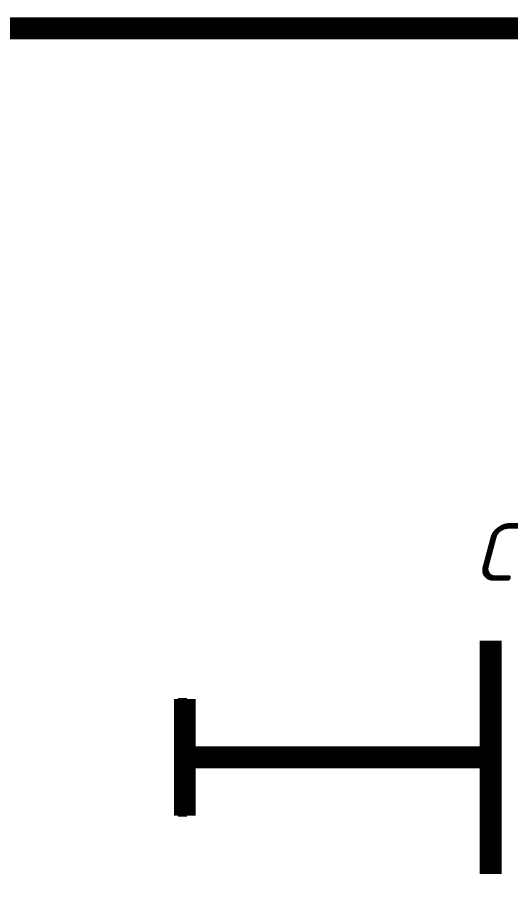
# Model space of a CAD drawing. Header units: inches. Extents: x 0 to 841, y 0 to 594.
# Drawn here: x 261.77 to 278.7, y 393 to 422.87 of the extents above; entities that cross this region are included whole.
import ezdxf

# ---------------------------------------------------------------- set-up
doc = ezdxf.new("R2010")
doc.units = ezdxf.units.IN
doc.layers.add('Sheet', color=255, linetype='Continuous')
doc.styles.get("Standard").update_dxf_attribs({"font": 'isocpeui.ttf'})

msp = doc.modelspace()

# ---------------------------------------------------------------- linework, layer by layer
at = {"layer": 'Sheet'}
for points in [[(212.518, 422.491, 0.749, 0.749, 0), (220.019, 422.491, 0.749, 0.749, 0), (235.021, 422.491, 0.749, 0.749, 0), (327.513, 422.491, 0.749, 0.749, 0), (327.513, 374.989, 0.749, 0.749, 0), (350.005, 374.989, 0.749, 0.749, 0)], [(278.016, 401.491, 0.749, 0.749, 0), (278.016, 393.496, 0.749, 0.749, 0)], [(267.517, 399.492, 0.749, 0.749, 0), (267.517, 395.495, 0.749, 0.749, 0)], [(267.439, 399.526, 0.3, 0.3, 0), (267.439, 395.461, 0.3, 0.3, 0)], [(272.514, 397.494, 0.749, 0.749, 0), (267.517, 397.494, 0.749, 0.749, 0)], [(272.514, 397.494, 0.749, 0.749, 0), (278.016, 397.494, 0.749, 0.749, 0)], [(272.514, 397.494, 0.3, 0.3, 0), (267.439, 397.494, 0.3, 0.3, 0)], [(277.511, 397.494, 0.3, 0.3, 0), (272.514, 397.494, 0.3, 0.3, 0)]]:
    msp.add_lwpolyline(points, format="xyseb", dxfattribs=at)

# ---------------------------------------------------------------- texts
msp.add_text('C29', height=1.9764, dxfattribs=at).set_placement((277.399, 403.546))

doc.saveas('drawing.dxf')
